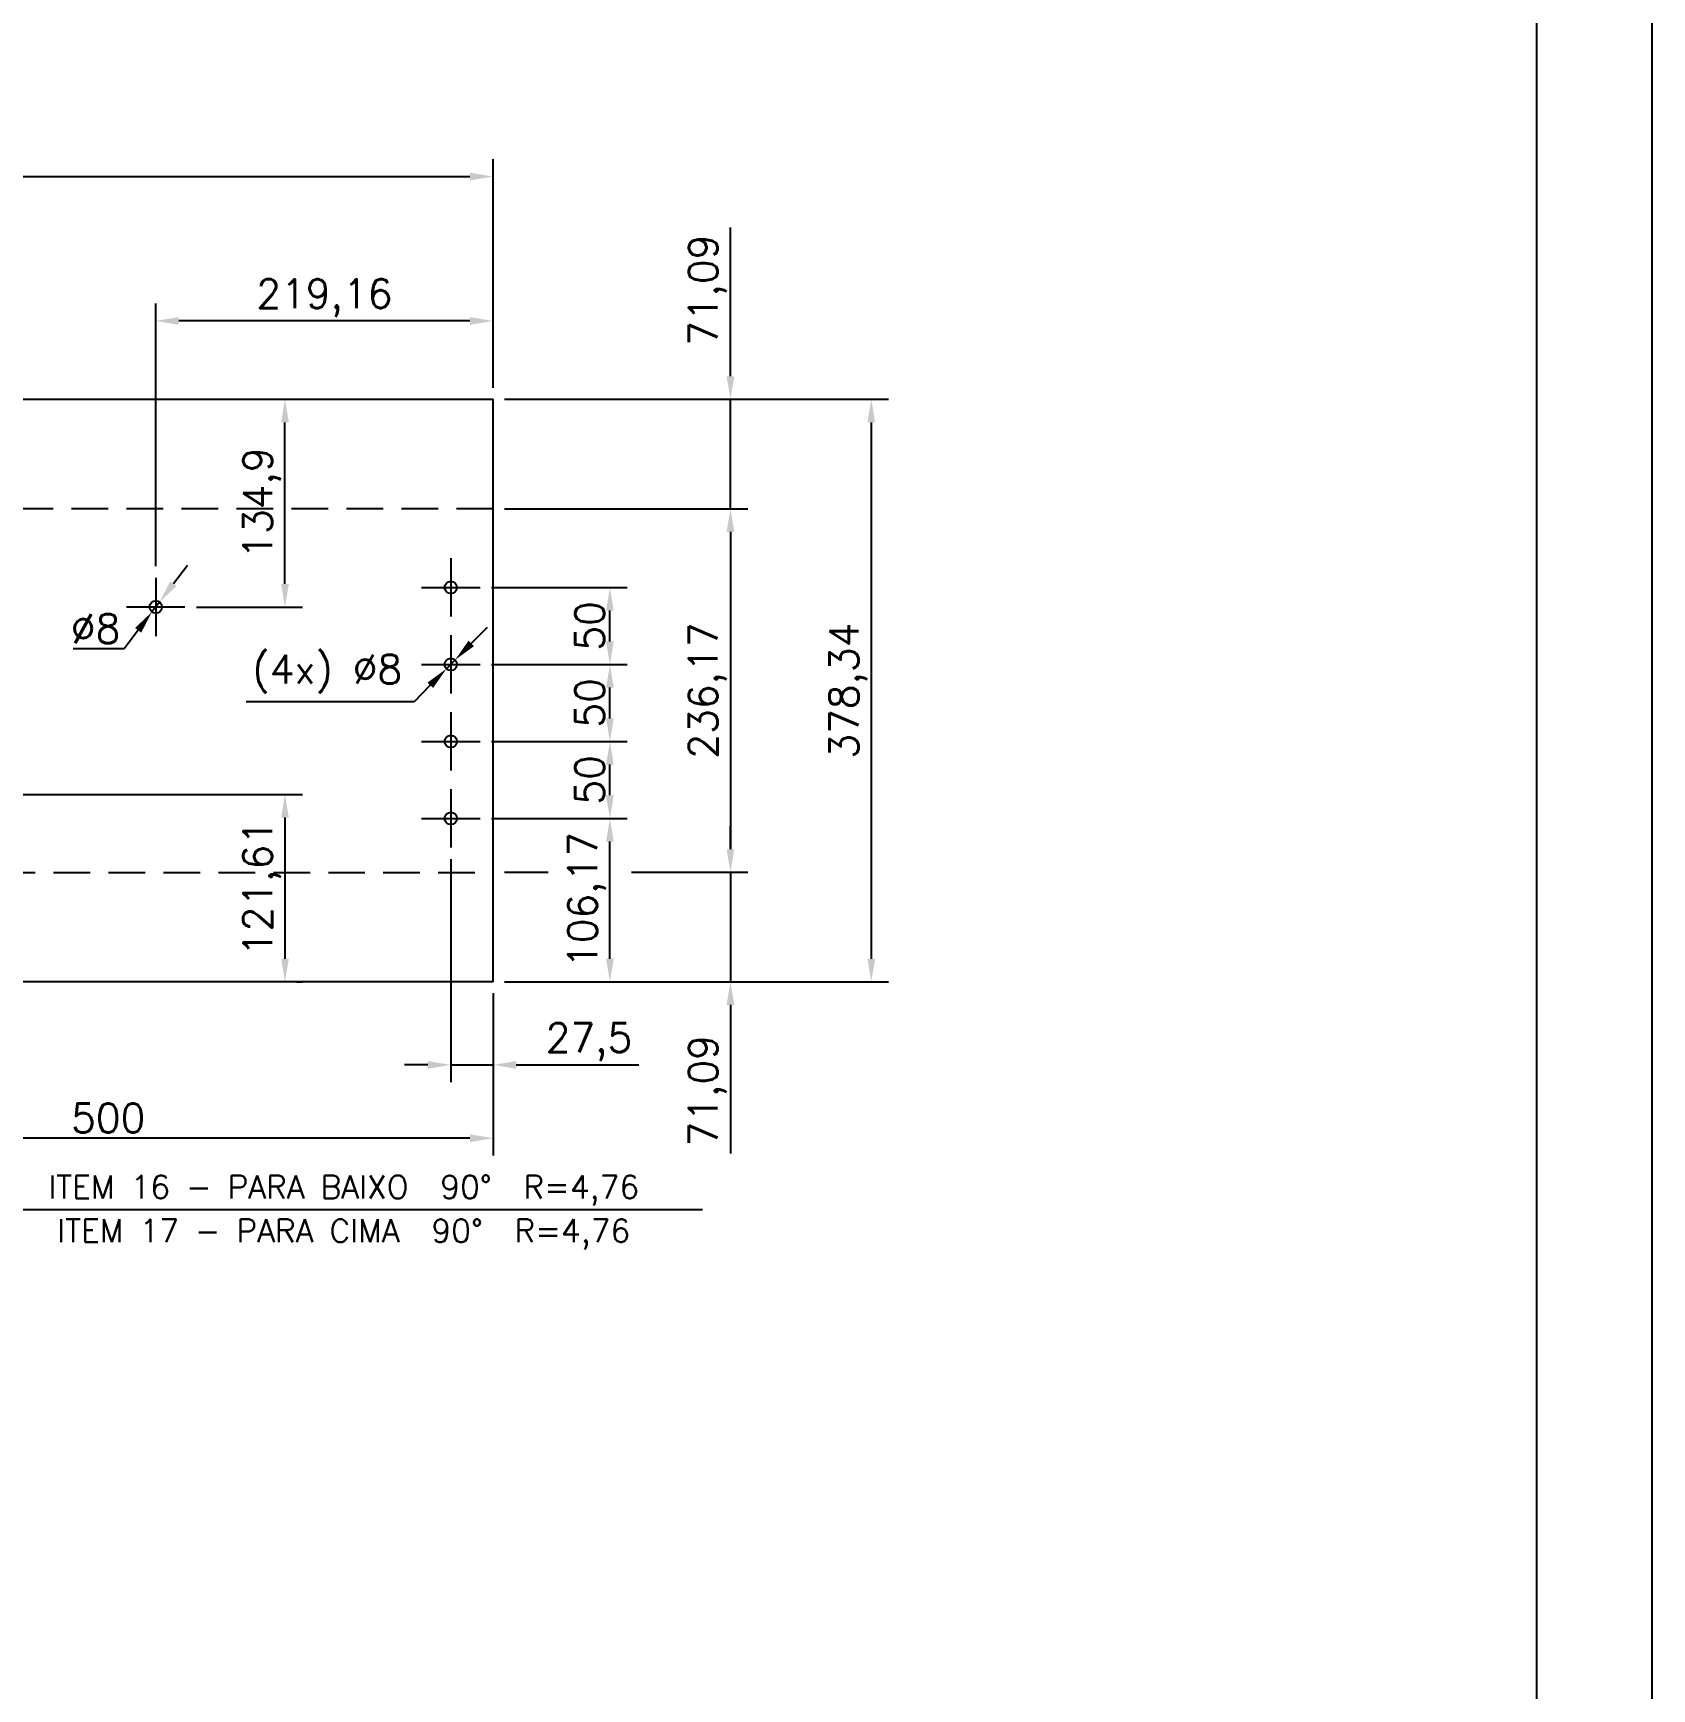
# Model space of a CAD drawing. Header units: metres. Extents: x 0 to 6307, y 0 to 4455.
# Drawn here: x 5256 to 6307, y 2353 to 3428 of the extents above; entities that cross this region are included whole.
import ezdxf
from ezdxf.enums import TextEntityAlignment as Align

# ---------------------------------------------------------------- set-up
doc = ezdxf.new("R2010")
doc.units = ezdxf.units.M
doc.header["$LTSCALE"] = 7.5
doc.linetypes.add('CENTER2', pattern=[28.575, 19.05, -3.175, 3.175, -3.175])
doc.linetypes.add('HIDDEN2', pattern=[4.7625, 3.175, -1.5875])
for name, color, linetype in [('FRL6', 6, 'Continuous'), ('FRL7', 7, 'Continuous'), ('FRR120', 5, 'Continuous'), ('FRR140', 5, 'Continuous'), ('FRR175', 1, 'Continuous'), ('FRR80', 3, 'Continuous'), ('SC1', 7, 'CENTER2'), ('SDM', 7, 'Continuous'), ('SL4', 4, 'Continuous'), ('SR80', 3, 'Continuous'), ('ST1', 7, 'HIDDEN2')]:
    doc.layers.add(name, color=color, linetype=linetype)
doc.styles.add('R120', font='simplex.shx', dxfattribs={"height": 3})
doc.styles.add('R140', font='simplex.shx', dxfattribs={"height": 3.5})
doc.styles.add('R80', font='simplex.shx', dxfattribs={"height": 2})
doc.styles.add('ROMANS', font='ROMANS.SHX')
doc.dimstyles.new('7.5___1-7.5', dxfattribs={"dimscale": 7.5, "dimtxt": 2.5, "dimasz": 2, "dimexe": 1.5, "dimexo": 1, "dimgap": 0.5, "dimtad": 1, "dimzin": 12, "dimtxsty": 'ROMANS', "dimcen": 0, "dimclrd": 256, "dimclre": 256, "dimclrt": 3, "dimazin": 3, "dimtfac": 1, "dimtmove": 0, "dimatfit": 0, "dimfxl": 1, "dimlwd": -1, "dimlwe": -1, "dimarcsym": 0})
doc.dimstyles.new('7.5___1-7.5$3', dxfattribs={"dimscale": 7.5, "dimtxt": 2.5, "dimasz": 2, "dimexe": 1.5, "dimexo": 1, "dimgap": 0.5, "dimtad": 1, "dimtoh": 1, "dimzin": 12, "dimtxsty": 'ROMANS', "dimcen": 0, "dimclrd": 256, "dimclre": 256, "dimclrt": 3, "dimazin": 3, "dimtfac": 1, "dimtmove": 0, "dimatfit": 0, "dimfxl": 1, "dimlwd": -1, "dimlwe": -1, "dimarcsym": 0})

# ---------------------------------------------------------------- blocks, each defined once
blk = doc.blocks.new('A1')
at = {"layer": 'FRL6', "linetype": 'Continuous'}
blk.add_line((831, 584), (831, 10), dxfattribs=at)
at = {"layer": 'FRL7', "linetype": 'Continuous'}
blk.add_line((841, 594), (841, 0), dxfattribs=at)
at = {"layer": 'FRR120', "style": 'R120'}
for tag, p in [('FASE_DO_PROJETO', (659, 46.29)), ('ÁREA_E/OU_SUBÁREA', (659, 40.79)), ('TÍTULO_DO_DESENHO', (659, 35.29)), ('SUBTÍTULO_1_DO_DESENHO', (659, 29.79)), ('SUBTÍTULO_2_DO_DESENHO', (659, 24.29))]:
    blk.add_attdef(tag, p, '', height=3, dxfattribs=at)
at = {"layer": 'FRR140', "style": 'R140', "width": 0.91}
for tag, p in [('NÚMERO_DA_CONTRATADA', (687.72, 12.6)), ('NUMERO_VALE', (752.89, 12.6))]:
    blk.add_attdef(tag, p, '', height=3.5, dxfattribs=at)
for tag, p in [('ESCALA', (671, 14.35)), ('REVISÃO', (823.5, 14.68))]:
    blk.add_attdef(tag, text='', height=3.5, dxfattribs=at).set_placement(p, align=Align.MIDDLE)
at = {"layer": 'FRR175', "style": 'R120'}
for tag, p in [('CLASSIFICAÇÃO', (811.83, 67.73)), ('PROJETO', (716.31, 53.59)), ('N_PROJ_SE', (793.5, 53.59)), ('N_CONTRATO', (796.97, 47.3))]:
    blk.add_attdef(tag, text='', height=3, dxfattribs=at).set_placement(p, align=Align.MIDDLE_CENTER)
at = {"layer": 'FRR80', "style": 'R80'}
for tag, p in [('8A_REV', (476, 77.07)), ('EMIS.', (486, 77.07)), ('PROJ.', (585, 77.07)), ('DES.', (597, 77.07)), ('VER.', (609, 77.07)), ('APR.', (621, 77.07)), ('AUT.', (633.01, 77.07)), ('7A_REV', (476, 71.37)), ('EMIS.', (486, 71.37)), ('PROJ.', (585, 71.37)), ('DES.', (597, 71.37)), ('VER.', (609, 71.37)), ('APR.', (621, 71.37)), ('AUT.', (633.01, 71.37)), ('6A_REV', (476, 65.67)), ('EMIS.', (486, 65.67)), ('PROJ.', (585, 65.67)), ('DES.', (597, 65.67)), ('VER.', (609, 65.67)), ('APR.', (621, 65.67)), ('AUT.', (633.01, 65.67)), ('5A_REV', (476, 59.97)), ('EMIS.', (486, 59.97)), ('PROJ.', (585, 59.97)), ('DES.', (597, 59.97)), ('VER.', (609, 59.97)), ('APR.', (621, 59.97)), ('AUT.', (633.01, 59.97)), ('4A_REV', (476, 54.27)), ('EMIS.', (486, 54.27)), ('PROJ.', (585, 54.27)), ('DES.', (597, 54.27)), ('VER.', (609, 54.27)), ('APR.', (621, 54.27)), ('AUT.', (633.01, 54.27)), ('3A_REV', (476, 48.57)), ('EMIS.', (486, 48.57)), ('PROJ.', (585, 48.57)), ('DES.', (597, 48.57)), ('VER.', (609, 48.57)), ('APR.', (621, 48.57)), ('AUT.', (633.01, 48.57)), ('2A_REV', (476, 42.87)), ('EMIS.', (486, 42.87)), ('PROJ.', (585, 42.87)), ('DES.', (597, 42.87)), ('VER.', (609, 42.87)), ('APR.', (621, 42.87)), ('AUT.', (633.01, 42.87)), ('1a_REV', (476, 37.17)), ('EMIS.', (486, 37.17)), ('PROJ.', (585, 37.17)), ('DES.', (597, 37.17)), ('VER.', (609, 37.17)), ('APR.', (621, 37.17)), ('AUT.', (633.01, 37.17))]:
    blk.add_attdef(tag, text='', height=2, dxfattribs=at).set_placement(p, align=Align.MIDDLE)
for p in [(492.61, 76.08), (492.61, 70.38), (492.61, 64.68), (492.61, 58.98), (492.61, 53.28), (492.61, 47.58), (492.61, 41.88), (492.61, 36.18)]:
    blk.add_attdef('DESCRIÇÃO_DA_REVISÃO', p, '', height=2, dxfattribs=at)
at = {"layer": 'FRR80', "style": 'R80', "width": 0.85}
for p in [(648, 77.07), (648, 71.37), (648, 65.67), (648, 59.97), (648, 54.27), (648, 48.57), (648, 42.87), (648, 37.17)]:
    blk.add_attdef('DATA', text='', height=2, dxfattribs=at).set_placement(p, align=Align.MIDDLE)
blk = doc.blocks.new('*D164')
at = {"layer": 'Defpoints', "color": 0, "transparency": 16777216}
for p in [(5554.7, 3335.1), (4554.7, 3190.4), (5554.7, 3190.4)]:
    blk.add_point(p, dxfattribs=at)
at = {"layer": 'SDM', "transparency": 16777216}
for p, q in [((4554.7, 3197.9), (4554.7, 3346.3)), ((5554.7, 3197.9), (5554.7, 3346.3)), ((4569.7, 3335.1), (4773.4, 3335.1)), ((4801.6, 3335.1), (5539.7, 3335.1))]:
    blk.add_line(p, q, dxfattribs=at)
for points in [[(4569.7, 3337.6), (4569.7, 3332.6), (4554.7, 3335.1)], [(5539.7, 3337.6), (5539.7, 3332.6), (5554.7, 3335.1)]]:
    blk.add_solid(points, dxfattribs=at)
at = {"layer": 'SDM', "color": 3, "transparency": 16777216, "insert": (5054.7, 3348.2), "char_height": 18.75, "attachment_point": 5, "style": 'ROMANS'}
blk.add_mtext('1000', dxfattribs=at)
blk = doc.blocks.new('*D132')
at = {"layer": 'Defpoints', "color": 0, "transparency": 16777216}
for p in [(5527.2, 2899.2), (5554.7, 2812.1), (5554.7, 2758.1)]:
    blk.add_point(p, dxfattribs=at)
at = {"layer": 'SDM', "transparency": 16777216}
for p, q in [((5527.2, 2891.7), (5527.2, 2746.8)), ((5554.7, 2804.6), (5554.7, 2746.8)), ((5512.2, 2758.1), (5497.2, 2758.1)), ((5527.2, 2758.1), (5554.7, 2758.1)), ((5569.7, 2758.1), (5649.3, 2758.1))]:
    blk.add_line(p, q, dxfattribs=at)
for points in [[(5512.2, 2760.6), (5512.2, 2755.6), (5527.2, 2758.1)], [(5569.7, 2760.6), (5569.7, 2755.6), (5554.7, 2758.1)]]:
    blk.add_solid(points, dxfattribs=at)
at = {"layer": 'SDM', "color": 3, "transparency": 16777216, "insert": (5617, 2773), "char_height": 18.75, "attachment_point": 5, "style": 'ROMANS'}
blk.add_mtext('27,5', dxfattribs=at)
blk = doc.blocks.new('*D133')
at = {"layer": 'Defpoints', "color": 0, "transparency": 16777216}
for p in [(5554.7, 3190.4), (5708.9, 3190.4), (5554.7, 3119.3)]:
    blk.add_point(p, dxfattribs=at)
at = {"layer": 'SDM', "transparency": 16777216}
for p, q in [((5708.9, 3205.4), (5708.9, 3302)), ((5562.2, 3190.4), (5720.1, 3190.4)), ((5708.9, 3119.3), (5708.9, 3190.4)), ((5562.2, 3119.3), (5720.1, 3119.3)), ((5708.9, 3104.3), (5708.9, 3089.3))]:
    blk.add_line(p, q, dxfattribs=at)
for points in [[(5706.4, 3205.4), (5711.4, 3205.4), (5708.9, 3190.4)], [(5706.4, 3104.3), (5711.4, 3104.3), (5708.9, 3119.3)]]:
    blk.add_solid(points, dxfattribs=at)
at = {"layer": 'SDM', "color": 3, "transparency": 16777216, "insert": (5694, 3261.2), "char_height": 18.75, "attachment_point": 5, "rotation": 90, "style": 'ROMANS'}
blk.add_mtext('71,09', dxfattribs=at)
blk = doc.blocks.new('*D165')
at = {"layer": 'Defpoints', "color": 0, "transparency": 16777216}
for p in [(5554.7, 3119.3), (5554.7, 2883.2), (5708.9, 2883.2)]:
    blk.add_point(p, dxfattribs=at)
at = {"layer": 'SDM', "transparency": 16777216}
for p, q in [((5562.2, 3119.3), (5720.1, 3119.3)), ((5708.9, 3104.3), (5708.9, 2898.2)), ((5562.2, 2883.2), (5590.5, 2883.2)), ((5644.7, 2883.2), (5720.1, 2883.2))]:
    blk.add_line(p, q, dxfattribs=at)
for points in [[(5706.4, 3104.3), (5711.4, 3104.3), (5708.9, 3119.3)], [(5706.4, 2898.2), (5711.4, 2898.2), (5708.9, 2883.2)]]:
    blk.add_solid(points, dxfattribs=at)
at = {"layer": 'SDM', "color": 3, "transparency": 16777216, "insert": (5694, 3001.2), "char_height": 18.75, "attachment_point": 5, "rotation": 90, "style": 'ROMANS'}
blk.add_mtext('236,17', dxfattribs=at)
blk = doc.blocks.new('*D166')
at = {"layer": 'Defpoints', "color": 0, "transparency": 16777216}
for p in [(5554.7, 2883.2), (5554.7, 2812.1), (5708.9, 2812.1)]:
    blk.add_point(p, dxfattribs=at)
at = {"layer": 'SDM', "transparency": 16777216}
for p, q in [((5708.9, 2898.2), (5708.9, 2913.2)), ((5562.2, 2883.2), (5590.5, 2883.2)), ((5644.7, 2883.2), (5720.1, 2883.2)), ((5708.9, 2883.2), (5708.9, 2812.1)), ((5562.2, 2812.1), (5720.1, 2812.1)), ((5708.9, 2797.1), (5708.9, 2700.5))]:
    blk.add_line(p, q, dxfattribs=at)
for points in [[(5706.4, 2898.2), (5711.4, 2898.2), (5708.9, 2883.2)], [(5706.4, 2797.1), (5711.4, 2797.1), (5708.9, 2812.1)]]:
    blk.add_solid(points, dxfattribs=at)
at = {"layer": 'SDM', "color": 3, "transparency": 16777216, "insert": (5694, 2741.3), "char_height": 18.75, "attachment_point": 5, "rotation": 90, "style": 'ROMANS'}
blk.add_mtext('71,09', dxfattribs=at)
blk = doc.blocks.new('*D173')
at = {"layer": 'Defpoints', "color": 0, "transparency": 16777216}
for p in [(5546.2, 2918.2), (5630.6, 2918.2), (5554.7, 2812.1)]:
    blk.add_point(p, dxfattribs=at)
at = {"layer": 'SDM', "transparency": 16777216}
for p, q in [((5553.7, 2918.2), (5641.9, 2918.2)), ((5630.6, 2827.1), (5630.6, 2903.2)), ((5562.2, 2812.1), (5641.9, 2812.1))]:
    blk.add_line(p, q, dxfattribs=at)
for points in [[(5628.1, 2903.2), (5633.1, 2903.2), (5630.6, 2918.2)], [(5628.1, 2827.1), (5633.1, 2827.1), (5630.6, 2812.1)]]:
    blk.add_solid(points, dxfattribs=at)
at = {"layer": 'SDM', "color": 3, "transparency": 16777216, "insert": (5615.7, 2865.2), "char_height": 18.75, "attachment_point": 5, "rotation": 90, "style": 'ROMANS'}
blk.add_mtext('106,17', dxfattribs=at)
blk = doc.blocks.new('*D155')
at = {"layer": 'Defpoints', "color": 0, "transparency": 16777216}
for p in [(5546.2, 2968.2), (5630.6, 2968.2), (5546.2, 2918.2)]:
    blk.add_point(p, dxfattribs=at)
at = {"layer": 'SDM', "transparency": 16777216}
for p, q in [((5553.7, 2968.2), (5641.9, 2968.2)), ((5630.6, 2933.2), (5630.6, 2953.2)), ((5553.7, 2918.2), (5641.9, 2918.2))]:
    blk.add_line(p, q, dxfattribs=at)
for points in [[(5628.1, 2953.2), (5633.1, 2953.2), (5630.6, 2968.2)], [(5628.1, 2933.2), (5633.1, 2933.2), (5630.6, 2918.2)]]:
    blk.add_solid(points, dxfattribs=at)
at = {"layer": 'SDM', "color": 3, "transparency": 16777216, "insert": (5617.5, 2943.2), "char_height": 18.75, "attachment_point": 5, "rotation": 90, "style": 'ROMANS'}
blk.add_mtext('50', dxfattribs=at)
blk = doc.blocks.new('*D156')
at = {"layer": 'Defpoints', "color": 0, "transparency": 16777216}
for p in [(5546.2, 3018.2), (5630.6, 3018.2), (5546.2, 2968.2)]:
    blk.add_point(p, dxfattribs=at)
at = {"layer": 'SDM', "transparency": 16777216}
for p, q in [((5553.7, 3018.2), (5641.9, 3018.2)), ((5630.6, 2983.2), (5630.6, 3003.2)), ((5553.7, 2968.2), (5641.9, 2968.2))]:
    blk.add_line(p, q, dxfattribs=at)
for points in [[(5628.1, 3003.2), (5633.1, 3003.2), (5630.6, 3018.2)], [(5628.1, 2983.2), (5633.1, 2983.2), (5630.6, 2968.2)]]:
    blk.add_solid(points, dxfattribs=at)
at = {"layer": 'SDM', "color": 3, "transparency": 16777216, "insert": (5617.5, 2993.2), "char_height": 18.75, "attachment_point": 5, "rotation": 90, "style": 'ROMANS'}
blk.add_mtext('50', dxfattribs=at)
blk = doc.blocks.new('*D157')
at = {"layer": 'Defpoints', "color": 0, "transparency": 16777216}
for p in [(5546.2, 3068.2), (5630.6, 3068.2), (5546.2, 3018.2)]:
    blk.add_point(p, dxfattribs=at)
at = {"layer": 'SDM', "transparency": 16777216}
for p, q in [((5553.7, 3068.2), (5641.9, 3068.2)), ((5630.6, 3033.2), (5630.6, 3053.2)), ((5553.7, 3018.2), (5641.9, 3018.2))]:
    blk.add_line(p, q, dxfattribs=at)
for points in [[(5628.1, 3053.2), (5633.1, 3053.2), (5630.6, 3068.2)], [(5628.1, 3033.2), (5633.1, 3033.2), (5630.6, 3018.2)]]:
    blk.add_solid(points, dxfattribs=at)
at = {"layer": 'SDM', "color": 3, "transparency": 16777216, "insert": (5617.5, 3043.2), "char_height": 18.75, "attachment_point": 5, "rotation": 90, "style": 'ROMANS'}
blk.add_mtext('50', dxfattribs=at)
blk = doc.blocks.new('*D158')
at = {"layer": 'Defpoints', "color": 0, "transparency": 16777216}
for p in [(5335.5, 3241.3), (5554.7, 3190.4), (5335.5, 3074.5)]:
    blk.add_point(p, dxfattribs=at)
at = {"layer": 'SDM', "transparency": 16777216}
for p, q in [((5335.5, 3082), (5335.5, 3252.6)), ((5554.7, 3197.9), (5554.7, 3252.6)), ((5539.7, 3241.3), (5350.5, 3241.3))]:
    blk.add_line(p, q, dxfattribs=at)
for points in [[(5350.5, 3243.8), (5350.5, 3238.8), (5335.5, 3241.3)], [(5539.7, 3243.8), (5539.7, 3238.8), (5554.7, 3241.3)]]:
    blk.add_solid(points, dxfattribs=at)
at = {"layer": 'SDM', "color": 3, "transparency": 16777216, "insert": (5445.1, 3256.2), "char_height": 18.75, "attachment_point": 5, "style": 'ROMANS'}
blk.add_mtext('219,16', dxfattribs=at)
blk = doc.blocks.new('*D159')
at = {"layer": 'Defpoints', "color": 0, "transparency": 16777216}
for p in [(5419.5, 3190.4), (5419.5, 3190.4), (5354.5, 3055.5)]:
    blk.add_point(p, dxfattribs=at)
at = {"layer": 'SDM', "transparency": 16777216}
for p, q in [((5427, 3190.4), (5430.8, 3190.4)), ((5419.5, 3070.5), (5419.5, 3175.4)), ((5362, 3055.5), (5430.8, 3055.5))]:
    blk.add_line(p, q, dxfattribs=at)
for points in [[(5417, 3175.4), (5422, 3175.4), (5419.5, 3190.4)], [(5417, 3070.5), (5422, 3070.5), (5419.5, 3055.5)]]:
    blk.add_solid(points, dxfattribs=at)
at = {"layer": 'SDM', "color": 3, "transparency": 16777216, "insert": (5404.6, 3123), "char_height": 18.75, "attachment_point": 5, "rotation": 90, "style": 'ROMANS'}
blk.add_mtext('134,9', dxfattribs=at)
blk = doc.blocks.new('*D160')
at = {"layer": 'Defpoints', "color": 0, "transparency": 16777216}
for p in [(5054.7, 2914.7), (5554.7, 2812.1), (5054.7, 2710.5)]:
    blk.add_point(p, dxfattribs=at)
at = {"layer": 'SDM', "transparency": 16777216}
for p, q in [((5054.7, 2907.2), (5054.7, 2699.2)), ((5554.7, 2804.6), (5554.7, 2699.2)), ((5204.3, 2710.5), (5069.7, 2710.5)), ((5539.7, 2710.5), (5232.5, 2710.5))]:
    blk.add_line(p, q, dxfattribs=at)
for points in [[(5069.7, 2713), (5069.7, 2708), (5054.7, 2710.5)], [(5539.7, 2713), (5539.7, 2708), (5554.7, 2710.5)]]:
    blk.add_solid(points, dxfattribs=at)
at = {"layer": 'SDM', "color": 3, "transparency": 16777216, "insert": (5304.7, 2723.6), "char_height": 18.75, "attachment_point": 5, "style": 'ROMANS'}
blk.add_mtext('500', dxfattribs=at)
blk = doc.blocks.new('*D148')
at = {"layer": 'Defpoints', "color": 0, "transparency": 16777216}
for p in [(5073.7, 2933.7), (5419.5, 2812.1), (5419.5, 2812.1)]:
    blk.add_point(p, dxfattribs=at)
at = {"layer": 'SDM', "transparency": 16777216}
for p, q in [((5081.2, 2933.7), (5430.8, 2933.7)), ((5419.5, 2918.7), (5419.5, 2827.1)), ((5427, 2812.1), (5430.8, 2812.1))]:
    blk.add_line(p, q, dxfattribs=at)
for points in [[(5417, 2918.7), (5422, 2918.7), (5419.5, 2933.7)], [(5417, 2827.1), (5422, 2827.1), (5419.5, 2812.1)]]:
    blk.add_solid(points, dxfattribs=at)
at = {"layer": 'SDM', "color": 3, "transparency": 16777216, "insert": (5404.6, 2872.9), "char_height": 18.75, "attachment_point": 5, "rotation": 90, "style": 'ROMANS'}
blk.add_mtext('121,61', dxfattribs=at)
blk = doc.blocks.new('*D137')
at = {"layer": 'Defpoints', "color": 0, "transparency": 16777216}
for p in [(5524.4, 3015.4), (5530, 3021.1)]:
    blk.add_point(p, dxfattribs=at)
at = {"layer": 'SDM', "transparency": 16777216}
for p, q in [((5540.5, 3031.8), (5551, 3042.5)), ((5530, 3021.1), (5524.4, 3015.4)), ((5513.9, 3004.7), (5503.4, 2994)), ((5503.4, 2994), (5394.3, 2994))]:
    blk.add_line(p, q, dxfattribs=at)
for points in [[(5538.7, 3033.6), (5542.3, 3030.1), (5530, 3021.1)], [(5512.1, 3006.4), (5515.7, 3002.9), (5524.4, 3015.4)]]:
    blk.add_solid(points, dxfattribs=at)
at = {"layer": 'SDM', "color": 3, "transparency": 16777216, "insert": (5447, 3012), "char_height": 18.75, "attachment_point": 5, "style": 'ROMANS'}
blk.add_mtext('(4x) ∅8', dxfattribs=at)
blk = doc.blocks.new('*D138')
at = {"layer": 'Defpoints', "color": 0, "transparency": 16777216}
for p in [(5338, 3058.7), (5333.1, 3052.3)]:
    blk.add_point(p, dxfattribs=at)
at = {"layer": 'SDM', "transparency": 16777216}
for p, q in [((5347, 3070.7), (5356.1, 3082.6)), ((5338, 3058.7), (5333.1, 3052.3)), ((5324.1, 3040.4), (5315, 3028.4)), ((5315, 3028.4), (5281.8, 3028.4))]:
    blk.add_line(p, q, dxfattribs=at)
for points in [[(5345, 3072.2), (5349, 3069.1), (5338, 3058.7)], [(5322.1, 3041.9), (5326.1, 3038.9), (5333.1, 3052.3)]]:
    blk.add_solid(points, dxfattribs=at)
at = {"layer": 'SDM', "color": 3, "transparency": 16777216, "insert": (5296.5, 3041.5), "char_height": 18.75, "attachment_point": 5, "style": 'ROMANS'}
blk.add_mtext('∅8', dxfattribs=at)
blk = doc.blocks.new('*D161')
at = {"layer": 'Defpoints', "color": 0, "transparency": 16777216}
for p in [(5554.7, 3190.4), (5554.7, 2812.1), (5800.4, 2812.1)]:
    blk.add_point(p, dxfattribs=at)
at = {"layer": 'SDM', "transparency": 16777216}
for p, q in [((5562.2, 3190.4), (5811.6, 3190.4)), ((5800.4, 3175.4), (5800.4, 2827.1)), ((5562.2, 2812.1), (5811.6, 2812.1))]:
    blk.add_line(p, q, dxfattribs=at)
for points in [[(5797.9, 3175.4), (5802.9, 3175.4), (5800.4, 3190.4)], [(5797.9, 2827.1), (5802.9, 2827.1), (5800.4, 2812.1)]]:
    blk.add_solid(points, dxfattribs=at)
at = {"layer": 'SDM', "color": 3, "transparency": 16777216, "insert": (5785.5, 3001.2), "char_height": 18.75, "attachment_point": 5, "rotation": 90, "style": 'ROMANS'}
blk.add_mtext('378,34', dxfattribs=at)

msp = doc.modelspace()

# ---------------------------------------------------------------- linework, layer by layer
at = {"layer": 'SC1'}
for p, q in [((5527.2, 3087.241), (5527.2, 3049.241)), ((5335.54, 3074.511), (5335.54, 3036.511)), ((5508.2, 3068.241), (5546.2, 3068.241)), ((5316.54, 3055.511), (5354.54, 3055.511)), ((5527.2, 3037.241), (5527.2, 2999.241)), ((5508.2, 3018.241), (5546.2, 3018.241)), ((5527.2, 2987.241), (5527.2, 2949.241)), ((5508.2, 2968.241), (5546.2, 2968.241)), ((5527.2, 2937.241), (5527.2, 2899.241)), ((5508.2, 2918.241), (5546.2, 2918.241))]:
    msp.add_line(p, q, dxfattribs=at)
at = {"layer": 'SL4'}
for p, q in [((4554.7, 3190.412), (5554.7, 3190.412)), ((5554.7, 2812.069), (5554.7, 3190.412)), ((5554.7, 2812.069), (4554.7, 2812.069))]:
    msp.add_line(p, q, dxfattribs=at)
for centre in [(5527.2, 3068.241), (5335.54, 3055.511), (5527.2, 3018.241), (5527.2, 2968.241), (5527.2, 2918.241)]:
    msp.add_circle(centre, 4, dxfattribs=at)
at = {"layer": 'ST1'}
for p, q in [((5554.7, 3119.327), (4554.7, 3119.327)), ((4554.7, 2883.155), (5554.7, 2883.155))]:
    msp.add_line(p, q, dxfattribs=at)

# ---------------------------------------------------------------- block references
at = {"xscale": 7.499999999999915, "yscale": 7.499999999999915, "zscale": 7.499999999999915}
msp.add_blockref('A1', (0, 0), dxfattribs=at)

# ---------------------------------------------------------------- texts
at = {"layer": 'SR80', "char_height": 15, "attachment_point": 2, "style": 'R80'}
for s, insert in [('ITEM 16 - PARA BAIXO  90°  R=4,76', (5457.718, 2686.363)), ('ITEM 17 - PARA CIMA  90°  R=4,76', (5457.718, 2657.866))]:
    msp.add_mtext(s, dxfattribs=dict(at, insert=insert))

# ---------------------------------------------------------------- dimensions: what is measured, and where the dimension line sits
at = {"layer": 'SDM'}
for base, p1, p2, picture, middle in [((5554.7, 3335.067), (4554.7, 3190.412), (5554.7, 3190.412), '*D164', (5054.7, 3335.067)), ((5054.7, 2710.451), (5554.7, 2812.069), (5054.7, 2914.681), '*D160', (5304.7, 2710.451))]:
    dim = msp.add_linear_dim(base=base, p1=p1, p2=p2, dimstyle='7.5___1-7.5', dxfattribs=at)
    dim.commit()
    dim.dimension.update_dxf_attribs({"geometry": picture, "text_midpoint": middle, "dimtype": 160})
for base, p1, p2, picture, middle in [((5708.8678, 3190.4123), (5554.6999, 3119.3266), (5554.6999, 3190.4123), '*D133', (5693.9571, 3261.2158)), ((5419.508, 3190.412), (5354.54, 3055.511), (5419.508, 3190.412), '*D159', (5404.597, 3122.962)), ((5800.386, 2812.069), (5554.7, 3190.412), (5554.7, 2812.069), '*D161', (5785.476, 3001.241)), ((5708.868, 2883.155), (5554.7, 3119.327), (5554.7, 2883.155), '*D165', (5693.957, 3001.241)), ((5419.508, 2812.069), (5073.7, 2933.681), (5419.508, 2812.069), '*D148', (5404.597, 2872.875)), ((5630.613, 2918.241), (5554.7, 2812.069), (5546.2, 2918.241), '*D173', (5615.702, 2865.155)), ((5708.868, 2812.069), (5554.7, 2883.155), (5554.7, 2812.069), '*D166', (5693.957, 2741.266))]:
    dim = msp.add_linear_dim(base=base, p1=p1, p2=p2, angle=90, dimstyle='7.5___1-7.5', dxfattribs=at)
    dim.commit()
    dim.dimension.update_dxf_attribs({"geometry": picture, "text_midpoint": middle})
for base, p1, p2, picture, middle in [((5335.54, 3241.306), (5554.7, 3190.412), (5335.54, 3074.511), '*D158', (5445.12, 3256.217)), ((5554.7, 2758.08), (5527.2, 2899.241), (5554.7, 2812.069), '*D132', (5617.021, 2772.99))]:
    dim = msp.add_linear_dim(base=base, p1=p1, p2=p2, dimstyle='7.5___1-7.5', dxfattribs=at)
    dim.commit()
    dim.dimension.update_dxf_attribs({"geometry": picture, "text_midpoint": middle})
dim = msp.add_diameter_dim_2p(p1=(5337.957, 3058.698), p2=(5333.123, 3052.323), dimstyle='7.5___1-7.5$3', dxfattribs=at)
dim.commit()
dim.dimension.update_dxf_attribs({"geometry": '*D138', "text_midpoint": (5296.516, 3041.543)})
for base, p1, p2, picture, middle in [((5630.613, 3068.241), (5546.2, 3018.241), (5546.2, 3068.241), '*D157', (5617.488, 3043.241)), ((5630.613, 3018.241), (5546.2, 2968.241), (5546.2, 3018.241), '*D156', (5617.488, 2993.241)), ((5630.613, 2968.241), (5546.2, 2918.241), (5546.2, 2968.241), '*D155', (5617.488, 2943.241))]:
    dim = msp.add_linear_dim(base=base, p1=p1, p2=p2, angle=90, dimstyle='7.5___1-7.5', override={"dimtmove": 1}, dxfattribs=at)
    dim.commit()
    dim.dimension.update_dxf_attribs({"geometry": picture, "text_midpoint": middle})
dim = msp.add_diameter_dim_2p(p1=(5530.001, 3021.096), p2=(5524.399, 3015.386), text='(4x) <>', dimstyle='7.5___1-7.5$3', dxfattribs=at)
dim.commit()
dim.dimension.update_dxf_attribs({"geometry": '*D137', "text_midpoint": (5446.96, 3012.007)})

# ---------------------------------------------------------------- leaders
msp.add_leader([(5218.402, 2883.155), (5218.402, 2664.165), (5690.638, 2664.165)], dimstyle='7.5___1-7.5', override={"dimgap": 0.5, "dimtad": 0}, dxfattribs=at)

doc.saveas('drawing.dxf')
